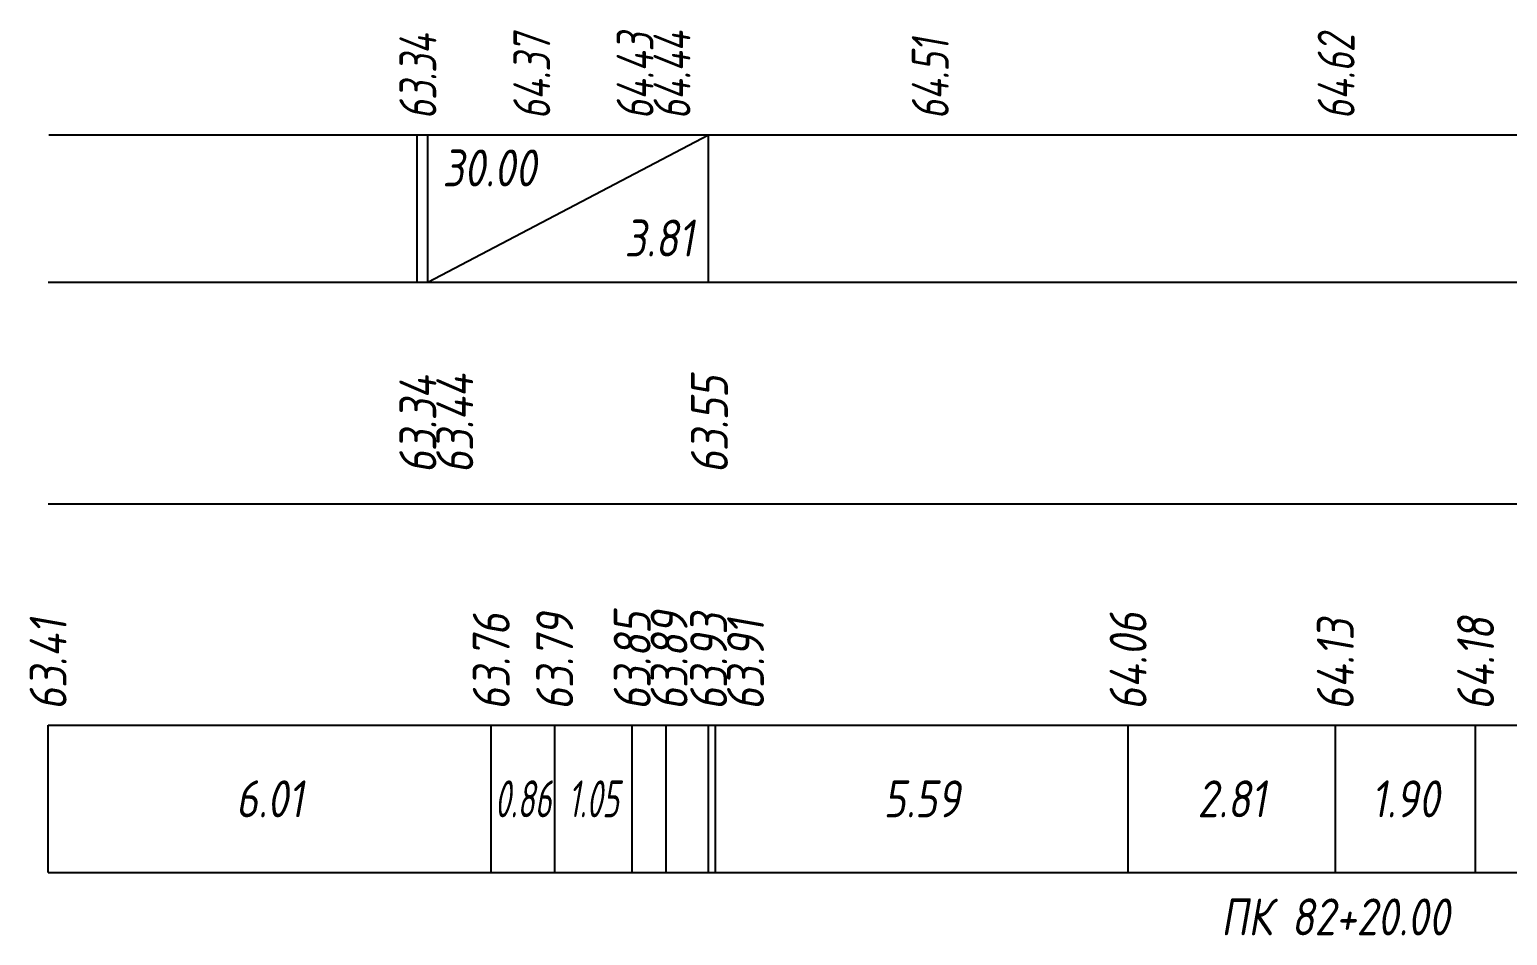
# Model space of a CAD drawing. Extents: x -717 to 1451, y -133302 to 233.
# Drawn here: x -335.8 to -235.7, y -129249.6 to -129188.2 of the extents above; entities that cross this region are included whole.
import ezdxf
from ezdxf.enums import TextEntityAlignment as Align

# ---------------------------------------------------------------- set-up
doc = ezdxf.new("R2010")
doc.units = 0
for name, color, linetype in [('Код_510', 7, 'Continuous'), ('Код_514', 1, 'Continuous'), ('Код_516', 1, 'Continuous'), ('Подписи поперечников', 7, 'Continuous'), ('Таблица', 7, 'Continuous')]:
    doc.layers.add(name, color=color, linetype=linetype)
doc.styles.add('М', font='romand.shx', dxfattribs={"width": 0.8, "oblique": 10, "height": 2.5})

msp = doc.modelspace()

# ---------------------------------------------------------------- linework, layer by layer
at = {"layer": 'Код_510'}
for p, q in [((-334.578, -129245.299), (-334.578, -129235.299)), ((-304.553, -129245.299), (-304.553, -129235.299)), ((-300.253, -129245.299), (-300.253, -129235.299)), ((-295.003, -129245.299), (-295.003, -129235.299)), ((-292.71, -129245.299), (-292.71, -129235.299)), ((-289.823, -129245.299), (-289.823, -129235.299)), ((-289.366, -129245.299), (-289.366, -129235.299)), ((-261.401, -129245.299), (-261.401, -129235.299)), ((-247.361, -129245.299), (-247.361, -129235.299)), ((-237.853, -129245.299), (-237.853, -129235.299))]:
    msp.add_line(p, q, dxfattribs=at)
at = {"layer": 'Код_516'}
for p, q in [((-309.578, -129205.299), (-309.578, -129195.299)), ((-308.859, -129205.299), (-308.859, -129195.299)), ((-308.859, -129205.299), (-289.823, -129195.299)), ((-289.823, -129205.299), (-289.823, -129195.299))]:
    msp.add_line(p, q, dxfattribs=at)
at = {"layer": 'Таблица'}
for p, q in [((-334.524, -129195.299), (-135.179, -129195.299)), ((-334.578, -129205.299), (-135.233, -129205.299)), ((-334.578, -129220.299), (-135.233, -129220.299)), ((-334.578, -129235.299), (-135.233, -129235.299)), ((-334.578, -129245.299), (-135.233, -129245.299))]:
    msp.add_line(p, q, dxfattribs=at)

# ---------------------------------------------------------------- texts
at = {"layer": 'Код_510', "style": 'М', "oblique": 10, "width": 0.8}
for s, p in [('63.41', (-334.578, -129234.299)), ('63.76', (-304.553, -129234.299)), ('63.79', (-300.253, -129234.299)), ('63.85', (-295.003, -129234.299)), ('63.89', (-292.503, -129234.299)), ('63.93', (-289.823, -129234.299)), ('63.91', (-287.323, -129234.299)), ('64.06', (-261.401, -129234.299)), ('64.13', (-247.361, -129234.299)), ('64.18', (-237.853, -129234.299))]:
    msp.add_text(s, height=2.5, rotation=90, dxfattribs=at).set_placement(p, align=Align.MIDDLE_LEFT)
at = {"layer": 'Код_510', "style": 'М', "oblique": 10}
for s, width, p in [('6.01', 0.8, (-319.565, -129240.299)), ('0.86', 0.6, (-302.403, -129240.299)), ('1.05', 0.6, (-297.628, -129240.299)), ('5.59', 0.8, (-275.383, -129240.299)), ('2.81', 0.8, (-254.381, -129240.299)), ('1.90', 0.8, (-242.607, -129240.299))]:
    msp.add_text(s, height=2.5, dxfattribs=dict(at, width=width)).set_placement(p, align=Align.MIDDLE_CENTER)
at = {"layer": 'Код_514', "style": 'М', "oblique": 10, "width": 0.7}
for s, p in [('64.37', (-301.807, -129194.26)), ('64.43', (-294.807, -129194.26)), ('64.44', (-292.307, -129194.26)), ('64.62', (-247.307, -129194.26)), ('63.34', (-309.524, -129194.26)), ('64.51', (-274.807, -129194.26))]:
    msp.add_text(s, height=2.5, rotation=90, dxfattribs=at).set_placement(p, align=Align.MIDDLE_LEFT)
at = {"layer": 'Код_516', "style": 'М', "oblique": 10, "width": 0.8}
msp.add_text('30.00', height=2.5, dxfattribs=at).set_placement((-307.859, -129196.299), align=Align.TOP_LEFT)
msp.add_text('3.81', height=2.5, dxfattribs=at).set_placement((-290.823, -129204.299), align=Align.BOTTOM_RIGHT)
for s, p in [('63.34', (-309.524, -129218.249)), ('63.44', (-307.024, -129218.249)), ('63.55', (-289.768, -129218.249))]:
    msp.add_text(s, height=2.5, rotation=90, dxfattribs=at).set_placement(p, align=Align.MIDDLE_LEFT)
at = {"layer": 'Подписи поперечников', "style": 'М', "oblique": 10, "width": 0.8}
msp.add_text('ПК 82+20.00', height=2.5, dxfattribs=at).set_placement((-247.361, -129250.299), align=Align.BOTTOM_CENTER)

doc.saveas('drawing.dxf')
